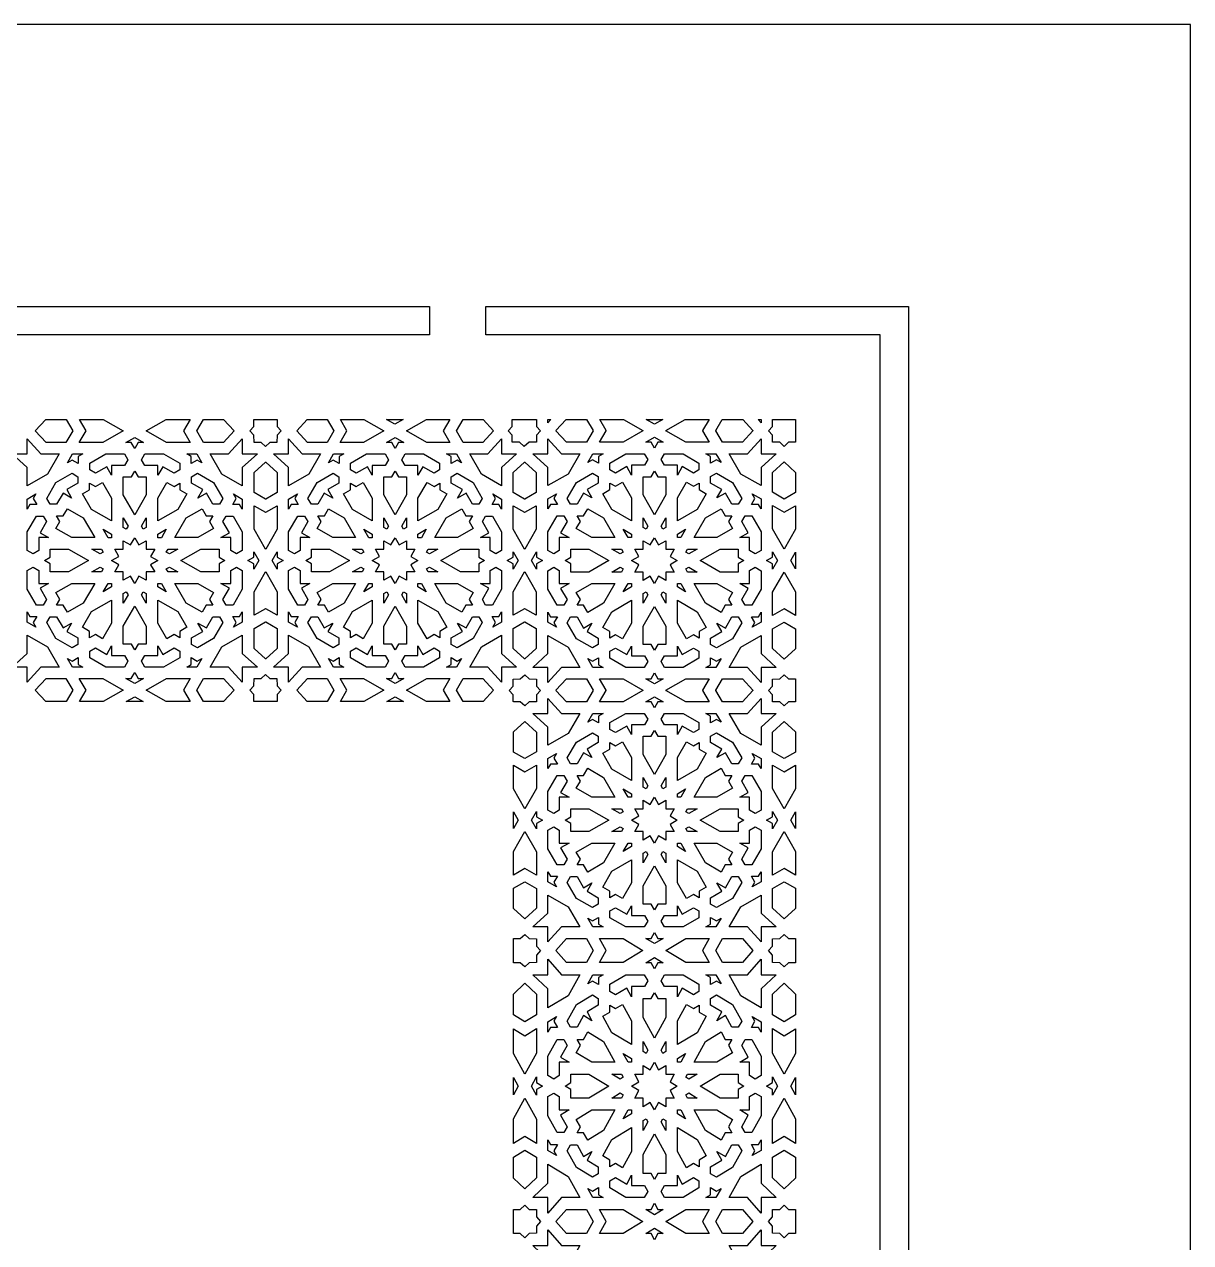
# Model space of a CAD drawing. Extents: x -375 to 375, y -1025 to 1025.
# Drawn here: x -38.3 to 375, y 593.3 to 1025 of the extents above; entities that cross this region are included whole.
import ezdxf

# ---------------------------------------------------------------- set-up
doc = ezdxf.new("R2010")
doc.units = 0
doc.layers.add('LAYER_1', color=18, linetype='CONTINUOUS')

msp = doc.modelspace()

# ---------------------------------------------------------------- linework, layer by layer
at = {"layer": 'LAYER_1'}
for points in [[(-375, -1025), (375, -1025), (375, 1025), (-375, 1025)], [(-105.29, 925), (105.29, 925), (105.29, 915), (-105.29, 915)], [(125.29, 925), (275, 925), (275, 523.89), (265, 523.89), (265, 915), (125.29, 915)], [(-21.14, 880.95), (-23.54, 876.82), (-30.59, 876.82), (-34.39, 880.95), (-30.66, 885), (-23.5, 885)], [(-3.26, 880.95), (-10.48, 876.82), (-18.81, 876.82), (-16.41, 880.95), (-18.77, 885), (-10.34, 885)], [(18.07, 880.95), (20.48, 876.82), (12.15, 876.82), (4.93, 880.95), (12.01, 885), (20.43, 885)], [(36.05, 880.95), (32.25, 876.82), (25.21, 876.82), (22.8, 880.95), (25.16, 885), (32.33, 885)], [(51.3, 882.53), (52.75, 880.95), (51.3, 879.38), (51.22, 876.82), (48.73, 876.82), (47.18, 875.42), (45.63, 876.82), (43.13, 876.82), (43.05, 879.38), (41.6, 880.95), (43.05, 882.53), (43.05, 885), (51.3, 885)], [(71.36, 880.95), (68.98, 876.82), (62.01, 876.82), (58.24, 880.95), (61.93, 885), (69.03, 885)], [(89.05, 880.95), (81.91, 876.82), (73.66, 876.82), (76.04, 880.95), (73.71, 885), (82.05, 885)], [(92.99, 883.29), (90.03, 885), (95.95, 885)], [(110.17, 880.95), (112.55, 876.82), (104.31, 876.82), (97.16, 880.95), (104.17, 885), (112.51, 885)], [(127.97, 880.95), (124.21, 876.82), (117.24, 876.82), (114.85, 880.95), (117.19, 885), (124.28, 885)], [(143.18, 882.53), (144.58, 880.99), (143.18, 879.45), (143.18, 876.97), (140.62, 876.89), (138.88, 875.45), (137.13, 876.89), (134.58, 876.97), (134.58, 879.45), (133.18, 880.99), (134.58, 882.53), (134.58, 885), (143.18, 885)], [(147.23, 883.83), (147.23, 885), (148.3, 885)], [(163.24, 881.03), (163.21, 880.99), (163.24, 880.95), (160.9, 876.89), (153.8, 876.89), (150.11, 880.95), (150.14, 880.99), (150.11, 881.03), (153.72, 885), (160.95, 885)], [(180.94, 881.03), (180.87, 880.99), (180.94, 880.95), (173.93, 876.89), (165.58, 876.89), (167.92, 880.95), (167.9, 880.99), (167.92, 881.03), (165.63, 885), (174.08, 885)], [(185, 883.3), (182.06, 885), (187.94, 885)], [(202.08, 881.03), (202.1, 880.99), (202.08, 880.95), (204.42, 876.89), (196.07, 876.89), (189.06, 880.95), (189.13, 880.99), (189.06, 881.03), (195.92, 885), (204.37, 885)], [(219.89, 881.03), (219.86, 880.99), (219.89, 880.95), (216.2, 876.89), (209.1, 876.89), (206.76, 880.95), (206.79, 880.99), (206.76, 881.03), (209.05, 885), (216.28, 885)], [(222.77, 883.83), (221.7, 885), (222.77, 885)], [(235, 880.99), (235, 876.89), (232.53, 876.89), (230.95, 875.45), (229.38, 876.89), (226.82, 876.97), (226.82, 879.45), (225.42, 880.99), (226.82, 882.53), (226.82, 885), (235, 885)], [(-32.39, 872.77), (-25.91, 872.77), (-30.07, 865.62), (-37.29, 861.49), (-37.29, 867.92), (-42.65, 872.77), (-37.29, 872.77), (-37.29, 878.08)], [(3.95, 876.82), (2.06, 876.82), (0.83, 874.72), (-0.39, 876.82), (-2.29, 876.82), (0.83, 878.61)], [(38.95, 872.77), (44.32, 872.77), (38.95, 867.92), (38.95, 861.49), (31.74, 865.62), (27.57, 872.77), (34.06, 872.77), (38.95, 878.08)], [(60.22, 872.77), (66.64, 872.77), (62.52, 865.62), (55.37, 861.49), (55.37, 867.92), (50.06, 872.77), (55.37, 872.77), (55.37, 878.08)], [(96.2, 876.82), (94.32, 876.82), (93.11, 874.72), (91.89, 876.82), (90.02, 876.82), (93.11, 878.61)], [(130.84, 872.77), (136.15, 872.77), (130.84, 867.92), (130.84, 861.49), (123.7, 865.62), (119.58, 872.77), (126, 872.77), (130.84, 878.08)], [(152.08, 872.83), (158.51, 872.83), (154.38, 865.66), (147.23, 861.53), (147.23, 867.97), (141.92, 872.83), (147.23, 872.83), (147.23, 878.15)], [(188.09, 876.89), (186.21, 876.89), (185, 874.78), (183.79, 876.89), (181.91, 876.89), (185, 878.68)], [(222.77, 872.83), (228.08, 872.83), (222.77, 867.97), (222.77, 861.53), (215.62, 865.66), (211.49, 872.83), (217.92, 872.83), (222.77, 878.15)], [(-19.21, 871.83), (-19.21, 869.4), (-21.34, 870.61), (-22.98, 869.67), (-21.18, 872.77), (-17.57, 872.77)], [(-1.58, 870.69), (-2.74, 868.71), (-7.35, 868.71), (-7.35, 865.25), (-9.09, 868.25), (-13.09, 865.96), (-15.09, 867.1), (-15.09, 869.5), (-9.38, 872.77), (-2.79, 872.77)], [(16.76, 869.5), (16.76, 867.1), (14.76, 865.96), (10.76, 868.25), (9.02, 865.25), (9.02, 868.71), (4.4, 868.71), (3.25, 870.69), (4.46, 872.77), (11.05, 872.77)], [(24.64, 869.67), (23, 870.61), (20.88, 869.4), (20.88, 871.83), (19.24, 872.77), (22.84, 872.77)], [(73.26, 871.83), (73.26, 869.4), (71.16, 870.61), (69.54, 869.67), (71.32, 872.77), (74.89, 872.77)], [(90.72, 870.69), (89.58, 868.71), (85.01, 868.71), (85.01, 865.25), (83.28, 868.25), (79.33, 865.96), (77.35, 867.1), (77.35, 869.5), (83, 872.77), (89.52, 872.77)], [(108.87, 869.5), (108.87, 867.1), (106.89, 865.96), (102.94, 868.25), (101.21, 865.25), (101.21, 868.71), (96.64, 868.71), (95.5, 870.69), (96.7, 872.77), (103.22, 872.77)], [(116.68, 869.67), (115.05, 870.61), (112.95, 869.4), (112.95, 871.83), (111.33, 872.77), (114.9, 872.77)], [(165.14, 871.89), (165.14, 869.45), (163.04, 870.67), (161.41, 869.73), (163.2, 872.83), (166.77, 872.83)], [(182.61, 870.75), (181.46, 868.76), (176.89, 868.76), (176.89, 865.3), (175.16, 868.3), (171.21, 866.01), (169.23, 867.15), (169.23, 869.56), (174.88, 872.83), (181.41, 872.83)], [(200.77, 869.56), (200.77, 867.15), (198.8, 866.01), (194.84, 868.3), (193.11, 865.3), (193.11, 868.76), (188.54, 868.76), (187.39, 870.75), (188.59, 872.83), (195.12, 872.83)], [(208.59, 869.73), (206.96, 870.67), (204.86, 869.45), (204.86, 871.89), (203.23, 872.83), (206.8, 872.83)], [(51.32, 866.2), (51.32, 859.1), (47.27, 856.76), (47.23, 856.79), (47.19, 856.76), (43.15, 859.1), (43.15, 866.2), (47.19, 869.89), (47.23, 869.86), (47.27, 869.89)], [(143.09, 866.2), (143.09, 859.1), (139.03, 856.76), (138.99, 856.79), (138.95, 856.76), (134.89, 859.1), (134.89, 866.2), (138.95, 869.89), (138.99, 869.86), (139.03, 869.89)], [(235, 866.25), (235, 859.14), (230.95, 856.79), (226.82, 859.18), (226.82, 866.18), (230.95, 869.95)], [(-19.27, 864.71), (-19.27, 862.43), (-23.27, 860.14), (-21.52, 857.15), (-24.54, 858.88), (-26.85, 854.92), (-29.16, 854.92), (-30.37, 856.99), (-27.07, 862.65), (-21.37, 865.91)], [(2, 864.65), (4.92, 864.65), (4.92, 858.23), (0.83, 851.21), (-3.25, 858.23), (-3.25, 864.65), (-0.34, 864.65), (0.83, 866.66)], [(28.74, 862.65), (32.03, 856.99), (30.82, 854.92), (28.52, 854.92), (26.21, 858.88), (23.19, 857.15), (24.93, 860.14), (20.94, 862.43), (20.94, 864.71), (23.03, 865.91)], [(73.21, 864.71), (73.21, 862.43), (69.25, 860.14), (70.98, 857.15), (67.99, 858.88), (65.7, 854.92), (63.42, 854.92), (62.22, 856.99), (65.48, 862.65), (71.13, 865.91)], [(94.27, 864.65), (97.15, 864.65), (97.15, 858.23), (93.11, 851.21), (89.06, 858.23), (89.06, 864.65), (91.95, 864.65), (93.11, 866.66)], [(120.73, 862.65), (123.99, 856.99), (122.8, 854.92), (120.51, 854.92), (118.23, 858.88), (115.24, 857.15), (116.96, 860.14), (113.01, 862.43), (113.01, 864.71), (115.08, 865.91)], [(165.08, 864.76), (165.08, 862.47), (161.12, 860.18), (162.85, 857.18), (159.86, 858.91), (157.57, 854.94), (155.29, 854.94), (154.09, 857.02), (157.35, 862.69), (163.01, 865.96)], [(186.16, 864.7), (189.05, 864.7), (189.05, 858.26), (185, 851.23), (180.95, 858.26), (180.95, 864.7), (183.84, 864.7), (185, 866.71)], [(212.65, 862.69), (215.91, 857.02), (214.71, 854.94), (212.43, 854.94), (210.14, 858.91), (207.15, 857.18), (208.88, 860.18), (204.92, 862.47), (204.92, 864.76), (206.99, 865.96)], [(-7.35, 857.14), (-7.35, 849.04), (-14.43, 853.09), (-17.67, 858.66), (-15.14, 860.1), (-15.14, 862.42), (-13.12, 861.26), (-10.59, 862.7)], [(14.79, 861.26), (16.81, 862.42), (16.81, 860.1), (19.34, 858.66), (16.09, 853.09), (9.02, 849.04), (9.02, 857.14), (12.26, 862.7)], [(85.01, 857.14), (85.01, 849.04), (78, 853.09), (74.79, 858.66), (77.29, 860.1), (77.29, 862.42), (79.3, 861.26), (81.8, 862.7)], [(106.92, 861.26), (108.92, 862.42), (108.92, 860.1), (111.43, 858.66), (108.22, 853.09), (101.21, 849.04), (101.21, 857.14), (104.42, 862.7)], [(176.89, 857.17), (176.89, 849.06), (169.88, 853.11), (166.67, 858.69), (169.17, 860.14), (169.17, 862.46), (171.18, 861.3), (173.68, 862.75)], [(198.82, 861.3), (200.83, 862.46), (200.83, 860.14), (203.33, 858.69), (200.12, 853.11), (193.11, 849.06), (193.11, 857.17), (196.32, 862.75)], [(-35.11, 856.96), (-33.89, 854.86), (-36.34, 854.86), (-37.29, 853.23), (-37.29, 856.8), (-34.17, 858.59)], [(38.95, 856.8), (38.95, 853.23), (38.01, 854.86), (35.55, 854.86), (36.78, 856.96), (35.83, 858.59)], [(57.52, 856.96), (58.74, 854.86), (56.31, 854.86), (55.37, 853.23), (55.37, 856.8), (58.46, 858.59)], [(130.84, 856.8), (130.84, 853.23), (129.91, 854.86), (127.48, 854.86), (128.69, 856.96), (127.75, 858.59)], [(149.39, 856.99), (150.6, 854.89), (148.17, 854.89), (147.23, 853.26), (147.23, 856.84), (150.33, 858.62)], [(222.77, 856.84), (222.77, 853.26), (221.83, 854.89), (219.4, 854.89), (220.61, 856.99), (219.67, 858.62)], [(-30.42, 848.79), (-32.73, 844.84), (-29.7, 843.11), (-33.19, 843.11), (-33.19, 838.54), (-35.19, 837.39), (-37.29, 838.59), (-37.29, 845.12), (-33.99, 850.77), (-31.57, 850.77)], [(-17.43, 850.12), (-13.34, 843.11), (-21.51, 843.11), (-27.13, 846.32), (-25.67, 848.82), (-26.84, 850.83), (-24.5, 850.83), (-23.04, 853.33)], [(26.17, 850.83), (28.51, 850.83), (27.34, 848.82), (28.8, 846.32), (23.18, 843.11), (15.01, 843.11), (19.09, 850.12), (24.71, 853.33)], [(38.95, 845.12), (38.95, 838.59), (36.86, 837.39), (34.86, 838.54), (34.86, 843.11), (31.37, 843.11), (34.39, 844.84), (32.08, 848.79), (33.24, 850.77), (35.66, 850.77)], [(51.32, 846.07), (47.27, 839.06), (47.23, 839.13), (47.19, 839.06), (43.15, 846.07), (43.15, 854.42), (47.19, 852.08), (47.23, 852.1), (47.27, 852.08), (51.32, 854.42)], [(62.17, 848.79), (59.89, 844.84), (62.88, 843.11), (59.43, 843.11), (59.43, 838.54), (57.45, 837.39), (55.37, 838.59), (55.37, 845.12), (58.63, 850.77), (61.03, 850.77)], [(75.03, 850.12), (79.08, 843.11), (70.99, 843.11), (65.43, 846.32), (66.87, 848.82), (65.71, 850.83), (68.03, 850.83), (69.47, 853.33)], [(118.19, 850.83), (120.5, 850.83), (119.34, 848.82), (120.79, 846.32), (115.23, 843.11), (107.14, 843.11), (111.18, 850.12), (116.74, 853.33)], [(130.84, 845.12), (130.84, 838.59), (128.77, 837.39), (126.79, 838.54), (126.79, 843.11), (123.34, 843.11), (126.33, 844.84), (124.04, 848.79), (125.18, 850.77), (127.58, 850.77)], [(143.09, 846.07), (139.03, 839.06), (138.99, 839.13), (138.95, 839.06), (134.89, 846.07), (134.89, 854.42), (138.95, 852.08), (138.99, 852.1), (139.03, 852.08), (143.09, 854.42)], [(154.04, 848.81), (151.75, 844.84), (154.75, 843.11), (151.29, 843.11), (151.29, 838.53), (149.31, 837.39), (147.23, 838.59), (147.23, 845.13), (150.5, 850.79), (152.9, 850.79)], [(166.91, 850.14), (170.96, 843.11), (162.86, 843.11), (157.3, 846.33), (158.74, 848.84), (157.58, 850.85), (159.9, 850.85), (161.34, 853.36)], [(210.1, 850.85), (212.42, 850.85), (211.26, 848.84), (212.7, 846.33), (207.14, 843.11), (199.04, 843.11), (203.09, 850.14), (208.66, 853.36)], [(222.77, 845.13), (222.77, 838.59), (220.69, 837.39), (218.71, 838.53), (218.71, 843.11), (215.25, 843.11), (218.25, 844.84), (215.96, 848.81), (217.1, 850.79), (219.5, 850.79)], [(230.95, 852.1), (235, 854.44), (235, 846.08), (230.95, 839.06), (226.82, 846.22), (226.82, 854.49)], [(-1.53, 847.15), (-2.16, 846.07), (-3.25, 846.7), (-3.25, 850.11)], [(4.92, 846.7), (3.83, 846.07), (3.2, 847.15), (4.92, 850.11)], [(90.77, 847.15), (90.14, 846.07), (89.06, 846.7), (89.06, 850.11)], [(97.15, 846.7), (96.07, 846.07), (95.45, 847.15), (97.15, 850.11)], [(182.66, 847.17), (182.03, 846.08), (180.95, 846.71), (180.95, 850.13)], [(189.05, 846.71), (187.97, 846.08), (187.34, 847.17), (189.05, 850.13)], [(-7.35, 844.35), (-7.35, 843.1), (-8.61, 843.1), (-10.33, 846.06)], [(2.33, 840.53), (4.92, 842.01), (4.92, 839.05), (7.91, 839.05), (6.42, 836.48), (9.01, 835), (6.42, 833.52), (7.91, 830.95), (4.92, 830.95), (4.92, 827.99), (2.33, 829.47), (0.83, 826.9), (-0.66, 829.47), (-3.25, 827.99), (-3.25, 830.95), (-6.25, 830.95), (-4.75, 833.52), (-7.34, 835), (-4.75, 836.48), (-6.25, 839.05), (-3.25, 839.05), (-3.25, 842.01), (-0.66, 840.53), (0.83, 843.1)], [(10.28, 843.1), (9.02, 843.1), (9.02, 844.35), (12, 846.06)], [(85.01, 844.35), (85.01, 843.1), (83.76, 843.1), (82.06, 846.06)], [(94.59, 840.53), (97.15, 842.01), (97.15, 839.05), (100.12, 839.05), (98.64, 836.48), (101.2, 835), (98.64, 833.52), (100.12, 830.95), (97.15, 830.95), (97.15, 827.99), (94.59, 829.47), (93.11, 826.9), (91.63, 829.47), (89.06, 827.99), (89.06, 830.95), (86.1, 830.95), (87.58, 833.52), (85.02, 835), (87.58, 836.48), (86.1, 839.05), (89.06, 839.05), (89.06, 842.01), (91.63, 840.53), (93.11, 843.1)], [(102.46, 843.1), (101.21, 843.1), (101.21, 844.35), (104.16, 846.06)], [(176.9, 844.36), (176.9, 843.11), (175.65, 843.11), (173.94, 846.07)], [(186.48, 840.53), (189.05, 842.02), (189.05, 839.05), (192.01, 839.05), (190.53, 836.48), (193.1, 834.99), (190.53, 833.5), (192.01, 830.93), (189.05, 830.93), (189.05, 827.96), (186.48, 829.45), (185, 826.88), (183.52, 829.45), (180.95, 827.96), (180.95, 830.93), (177.99, 830.93), (179.47, 833.5), (176.9, 834.99), (179.47, 836.48), (177.99, 839.05), (180.95, 839.05), (180.95, 842.02), (183.52, 840.53), (185, 843.1)], [(194.36, 843.11), (193.11, 843.11), (193.11, 844.36), (196.06, 846.07)], [(-15.53, 835), (-22.61, 830.95), (-29.1, 830.95), (-29.1, 833.84), (-31.12, 835), (-29.1, 836.16), (-29.1, 839.05), (-22.61, 839.05)], [(-10.35, 837.97), (-11.44, 837.34), (-14.42, 839.05), (-10.98, 839.05)], [(13.1, 837.34), (12.01, 837.97), (12.64, 839.05), (16.09, 839.05)], [(30.76, 836.16), (32.79, 835), (30.76, 833.84), (30.76, 830.95), (24.28, 830.95), (17.2, 835), (24.28, 839.05), (30.76, 839.05)], [(44.85, 835), (43.05, 831.91), (43.05, 833.79), (40.93, 835), (43.05, 836.21), (43.05, 838.09)], [(51.32, 836.21), (53.42, 835), (51.32, 833.79), (51.32, 831.91), (49.54, 835), (51.32, 838.09)], [(76.91, 835), (69.9, 830.95), (63.48, 830.95), (63.48, 833.84), (61.48, 835), (63.48, 836.16), (63.48, 839.05), (69.9, 839.05)], [(82.04, 837.97), (80.96, 837.34), (78.01, 839.05), (81.42, 839.05)], [(105.25, 837.34), (104.17, 837.97), (104.8, 839.05), (108.21, 839.05)], [(122.74, 836.16), (124.74, 835), (122.74, 833.84), (122.74, 830.95), (116.31, 830.95), (109.31, 835), (116.31, 839.05), (122.74, 839.05)], [(136.68, 835), (134.89, 831.91), (134.89, 833.79), (132.79, 835), (134.89, 836.21), (134.89, 838.09)], [(143.18, 836.21), (145.28, 834.99), (143.18, 833.77), (143.18, 831.89), (141.39, 834.99), (143.18, 838.09)], [(168.79, 834.99), (161.77, 830.93), (155.35, 830.93), (155.35, 833.83), (153.34, 834.99), (155.35, 836.15), (155.35, 839.05), (161.77, 839.05)], [(173.93, 837.96), (172.85, 837.34), (169.89, 839.05), (173.3, 839.05)], [(197.16, 837.34), (196.07, 837.96), (196.7, 839.05), (200.11, 839.05)], [(214.65, 836.15), (216.66, 834.99), (214.65, 833.83), (214.65, 830.93), (208.23, 830.93), (201.21, 834.99), (208.23, 839.05), (214.65, 839.05)], [(228.61, 834.99), (226.82, 831.89), (226.82, 833.77), (224.72, 834.99), (226.82, 836.21), (226.82, 838.09)], [(235, 834.99), (235, 832.03), (233.29, 834.99), (235, 837.95)], [(-33.19, 831.46), (-33.19, 826.89), (-29.7, 826.89), (-32.73, 825.16), (-30.42, 821.2), (-31.57, 819.23), (-33.99, 819.23), (-37.29, 824.88), (-37.29, 831.41), (-35.19, 832.61)], [(-10.35, 832.03), (-10.98, 830.95), (-14.42, 830.95), (-11.44, 832.66)], [(16.09, 830.95), (12.64, 830.95), (12.01, 832.03), (13.1, 832.66)], [(38.95, 831.41), (38.95, 824.88), (35.66, 819.23), (33.24, 819.23), (32.08, 821.2), (34.39, 825.16), (31.37, 826.89), (34.86, 826.89), (34.86, 831.46), (36.86, 832.61)], [(51.32, 823.93), (51.32, 815.58), (47.27, 817.92), (47.23, 817.9), (47.19, 817.92), (43.15, 815.58), (43.15, 823.93), (47.19, 830.94), (47.23, 830.87), (47.27, 830.94)], [(59.43, 831.46), (59.43, 826.89), (62.88, 826.89), (59.89, 825.16), (62.17, 821.2), (61.03, 819.23), (58.63, 819.23), (55.37, 824.88), (55.37, 831.41), (57.45, 832.61)], [(82.04, 832.03), (81.42, 830.95), (78.01, 830.95), (80.96, 832.66)], [(108.21, 830.95), (104.8, 830.95), (104.17, 832.03), (105.25, 832.66)], [(130.84, 831.41), (130.84, 824.88), (127.58, 819.23), (125.18, 819.23), (124.04, 821.2), (126.33, 825.16), (123.34, 826.89), (126.79, 826.89), (126.79, 831.46), (128.77, 832.61)], [(143.09, 823.93), (143.09, 815.58), (139.03, 817.92), (138.99, 817.9), (138.95, 817.92), (134.89, 815.58), (134.89, 823.93), (138.95, 830.94), (138.99, 830.87), (139.03, 830.94)], [(151.29, 831.45), (151.29, 826.87), (154.75, 826.87), (151.75, 825.14), (154.04, 821.17), (152.9, 819.19), (150.5, 819.19), (147.23, 824.85), (147.23, 831.39), (149.31, 832.59)], [(173.93, 832.02), (173.3, 830.93), (169.89, 830.93), (172.85, 832.64)], [(200.11, 830.93), (196.7, 830.93), (196.07, 832.02), (197.16, 832.64)], [(222.77, 831.39), (222.77, 824.85), (219.5, 819.19), (217.1, 819.19), (215.96, 821.17), (218.25, 825.14), (215.25, 826.87), (218.71, 826.87), (218.71, 831.45), (220.69, 832.59)], [(235, 823.9), (235, 815.54), (230.95, 817.88), (226.82, 815.49), (226.82, 823.76), (230.95, 830.92)], [(-17.43, 819.88), (-23.04, 816.67), (-24.5, 819.17), (-26.84, 819.17), (-25.67, 821.18), (-27.13, 823.68), (-21.51, 826.89), (-13.34, 826.89)], [(-7.35, 825.64), (-10.33, 823.94), (-8.61, 826.89), (-7.35, 826.89)], [(12, 823.94), (9.02, 825.64), (9.02, 826.89), (10.28, 826.89)], [(28.8, 823.68), (27.34, 821.18), (28.51, 819.17), (26.17, 819.17), (24.71, 816.67), (19.09, 819.88), (15.01, 826.89), (23.18, 826.89)], [(75.03, 819.88), (69.47, 816.67), (68.03, 819.17), (65.71, 819.17), (66.87, 821.18), (65.43, 823.68), (70.99, 826.89), (79.08, 826.89)], [(85.01, 825.64), (82.06, 823.94), (83.76, 826.89), (85.01, 826.89)], [(104.16, 823.94), (101.21, 825.64), (101.21, 826.89), (102.46, 826.89)], [(120.79, 823.68), (119.34, 821.18), (120.5, 819.17), (118.19, 819.17), (116.74, 816.67), (111.18, 819.88), (107.14, 826.89), (115.23, 826.89)], [(166.91, 819.84), (161.34, 816.62), (159.9, 819.13), (157.58, 819.13), (158.74, 821.14), (157.3, 823.65), (162.86, 826.87), (170.96, 826.87)], [(176.9, 825.62), (173.94, 823.91), (175.65, 826.87), (176.9, 826.87)], [(196.06, 823.91), (193.11, 825.62), (193.11, 826.87), (194.36, 826.87)], [(212.7, 823.65), (211.26, 821.14), (212.42, 819.13), (210.1, 819.13), (208.66, 816.62), (203.09, 819.84), (199.04, 826.87), (207.14, 826.87)], [(-7.35, 812.86), (-10.59, 807.3), (-13.12, 808.74), (-15.14, 807.58), (-15.14, 809.9), (-17.67, 811.34), (-14.43, 816.91), (-7.35, 820.96)], [(-1.53, 822.84), (-3.25, 819.89), (-3.25, 823.3), (-2.16, 823.93)], [(4.92, 823.3), (4.92, 819.89), (3.2, 822.84), (3.83, 823.93)], [(16.09, 816.91), (19.34, 811.34), (16.81, 809.9), (16.81, 807.58), (14.79, 808.74), (12.26, 807.3), (9.02, 812.86), (9.02, 820.96)], [(85.01, 812.86), (81.8, 807.3), (79.3, 808.74), (77.29, 807.58), (77.29, 809.9), (74.79, 811.34), (78, 816.91), (85.01, 820.96)], [(90.77, 822.84), (89.06, 819.89), (89.06, 823.3), (90.14, 823.93)], [(97.15, 823.3), (97.15, 819.89), (95.45, 822.84), (96.07, 823.93)], [(108.22, 816.91), (111.43, 811.34), (108.92, 809.9), (108.92, 807.58), (106.92, 808.74), (104.42, 807.3), (101.21, 812.86), (101.21, 820.96)], [(176.89, 812.81), (173.68, 807.23), (171.18, 808.68), (169.17, 807.52), (169.17, 809.84), (166.67, 811.29), (169.88, 816.87), (176.89, 820.92)], [(182.66, 822.81), (180.95, 819.85), (180.95, 823.27), (182.03, 823.89)], [(189.05, 823.27), (189.05, 819.85), (187.34, 822.81), (187.97, 823.89)], [(200.12, 816.87), (203.33, 811.29), (200.83, 809.84), (200.83, 807.52), (198.82, 808.68), (196.32, 807.23), (193.11, 812.81), (193.11, 820.92)], [(-36.34, 815.14), (-33.89, 815.14), (-35.11, 813.04), (-34.17, 811.41), (-37.29, 813.2), (-37.29, 816.77)], [(4.92, 811.77), (4.92, 805.35), (2, 805.35), (0.83, 803.34), (-0.34, 805.35), (-3.25, 805.35), (-3.25, 811.77), (0.83, 818.79)], [(38.95, 813.2), (35.83, 811.41), (36.78, 813.04), (35.55, 815.14), (38.01, 815.14), (38.95, 816.77)], [(56.31, 815.14), (58.74, 815.14), (57.52, 813.04), (58.46, 811.41), (55.37, 813.2), (55.37, 816.77)], [(97.15, 811.77), (97.15, 805.35), (94.27, 805.35), (93.11, 803.34), (91.95, 805.35), (89.06, 805.35), (89.06, 811.77), (93.11, 818.79)], [(130.84, 813.2), (127.75, 811.41), (128.69, 813.04), (127.48, 815.14), (129.91, 815.14), (130.84, 816.77)], [(148.17, 815.09), (150.6, 815.09), (149.39, 812.98), (150.33, 811.36), (147.23, 813.14), (147.23, 816.72)], [(189.05, 811.72), (189.05, 805.28), (186.16, 805.28), (185, 803.27), (183.84, 805.28), (180.95, 805.28), (180.95, 811.72), (185, 818.75)], [(222.77, 813.14), (219.67, 811.36), (220.61, 812.98), (219.4, 815.09), (221.83, 815.09), (222.77, 816.72)], [(-24.54, 811.12), (-21.52, 812.85), (-23.27, 809.86), (-19.27, 807.57), (-19.27, 805.29), (-21.37, 804.09), (-27.07, 807.35), (-30.37, 813.01), (-29.16, 815.08), (-26.85, 815.08)], [(32.03, 813.01), (28.74, 807.35), (23.03, 804.09), (20.94, 805.29), (20.94, 807.57), (24.93, 809.86), (23.19, 812.85), (26.21, 811.12), (28.52, 815.08), (30.82, 815.08)], [(51.32, 810.9), (51.32, 803.8), (47.27, 800.11), (47.23, 800.14), (47.19, 800.11), (43.15, 803.8), (43.15, 810.9), (47.19, 813.24), (47.23, 813.21), (47.27, 813.24)], [(67.99, 811.12), (70.98, 812.85), (69.25, 809.86), (73.21, 807.57), (73.21, 805.29), (71.13, 804.09), (65.48, 807.35), (62.22, 813.01), (63.42, 815.08), (65.7, 815.08)], [(123.99, 813.01), (120.73, 807.35), (115.08, 804.09), (113.01, 805.29), (113.01, 807.57), (116.96, 809.86), (115.24, 812.85), (118.23, 811.12), (120.51, 815.08), (122.8, 815.08)], [(143.09, 810.9), (143.09, 803.8), (139.03, 800.11), (138.99, 800.14), (138.95, 800.11), (134.89, 803.8), (134.89, 810.9), (138.95, 813.24), (138.99, 813.21), (139.03, 813.24)], [(159.86, 811.07), (162.85, 812.8), (161.12, 809.8), (165.08, 807.51), (165.08, 805.22), (163.01, 804.02), (157.35, 807.29), (154.09, 812.95), (155.29, 815.04), (157.57, 815.04)], [(215.91, 812.95), (212.65, 807.29), (206.99, 804.02), (204.92, 805.22), (204.92, 807.51), (208.88, 809.8), (207.15, 812.8), (210.14, 811.07), (212.43, 815.04), (214.71, 815.04)], [(235, 810.84), (235, 803.73), (230.95, 800.03), (226.82, 803.8), (226.82, 810.8), (230.95, 813.18)], [(-30.07, 804.38), (-25.91, 797.23), (-32.39, 797.23), (-37.29, 791.92), (-37.29, 797.23), (-42.65, 797.23), (-37.29, 802.08), (-37.29, 808.51)], [(38.95, 802.08), (44.32, 797.23), (38.95, 797.23), (38.95, 791.92), (34.06, 797.23), (27.57, 797.23), (31.74, 804.38), (38.95, 808.51)], [(62.52, 804.38), (66.64, 797.23), (60.22, 797.23), (55.37, 791.92), (55.37, 797.23), (50.06, 797.23), (55.37, 802.08), (55.37, 808.51)], [(130.84, 802.08), (136.15, 797.23), (130.84, 797.23), (130.84, 791.92), (126, 797.23), (119.58, 797.23), (123.7, 804.38), (130.84, 808.51)], [(154.38, 804.31), (158.51, 797.15), (152.08, 797.15), (147.23, 791.83), (147.23, 797.15), (141.92, 797.15), (147.23, 802.01), (147.23, 808.45)], [(222.77, 802.01), (228.08, 797.15), (222.77, 797.15), (222.77, 791.83), (217.92, 797.15), (211.49, 797.15), (215.62, 804.31), (222.77, 808.45)], [(-7.35, 801.29), (-2.74, 801.29), (-1.58, 799.31), (-2.79, 797.23), (-9.38, 797.23), (-15.09, 800.5), (-15.09, 802.9), (-13.09, 804.04), (-9.09, 801.75), (-7.35, 804.75)], [(10.76, 801.75), (14.76, 804.04), (16.76, 802.9), (16.76, 800.5), (11.05, 797.23), (4.46, 797.23), (3.25, 799.31), (4.4, 801.29), (9.02, 801.29), (9.02, 804.75)], [(85.01, 801.29), (89.58, 801.29), (90.72, 799.31), (89.52, 797.23), (83, 797.23), (77.35, 800.5), (77.35, 802.9), (79.33, 804.04), (83.28, 801.75), (85.01, 804.75)], [(102.94, 801.75), (106.89, 804.04), (108.87, 802.9), (108.87, 800.5), (103.22, 797.23), (96.7, 797.23), (95.5, 799.31), (96.64, 801.29), (101.21, 801.29), (101.21, 804.75)], [(176.89, 801.22), (181.46, 801.22), (182.61, 799.23), (181.41, 797.15), (174.88, 797.15), (169.23, 800.42), (169.23, 802.83), (171.21, 803.97), (175.16, 801.68), (176.89, 804.68)], [(194.84, 801.68), (198.8, 803.97), (200.77, 802.83), (200.77, 800.42), (195.12, 797.15), (188.59, 797.15), (187.39, 799.23), (188.54, 801.22), (193.11, 801.22), (193.11, 804.68)], [(-19.21, 798.17), (-17.57, 797.23), (-21.18, 797.23), (-22.98, 800.33), (-21.34, 799.39), (-19.21, 800.6)], [(23, 799.39), (24.64, 800.33), (22.84, 797.23), (19.24, 797.23), (20.88, 798.17), (20.88, 800.6)], [(73.26, 798.17), (74.89, 797.23), (71.32, 797.23), (69.54, 800.33), (71.16, 799.39), (73.26, 800.6)], [(115.05, 799.39), (116.68, 800.33), (114.9, 797.23), (111.33, 797.23), (112.95, 798.17), (112.95, 800.6)], [(165.14, 798.09), (166.77, 797.15), (163.2, 797.15), (161.41, 800.25), (163.04, 799.31), (165.14, 800.53)], [(206.96, 799.31), (208.59, 800.25), (206.8, 797.15), (203.23, 797.15), (204.86, 798.09), (204.86, 800.53)], [(2.06, 793.18), (3.95, 793.18), (0.83, 791.39), (-2.29, 793.18), (-0.39, 793.18), (0.83, 795.28)], [(48.73, 793.18), (51.22, 793.18), (51.3, 790.62), (52.75, 789.05), (51.3, 787.47), (51.3, 785), (47.18, 785), (43.05, 785), (43.05, 787.47), (41.6, 789.05), (43.05, 790.62), (43.13, 793.18), (45.63, 793.18), (47.18, 794.58)], [(94.32, 793.18), (96.2, 793.18), (93.11, 791.39), (90.02, 793.18), (91.89, 793.18), (93.11, 795.28)], [(140.62, 793.09), (143.18, 793.01), (143.18, 790.53), (144.58, 788.99), (143.18, 787.45), (143.18, 784.97), (140.62, 784.89), (139.05, 783.45), (137.47, 784.89), (135, 784.97), (135, 785), (134.92, 785), (134.92, 787.45), (133.52, 788.99), (134.92, 790.53), (134.92, 793.01), (137.47, 793.09), (139.05, 794.53)], [(186.21, 793.09), (188.09, 793.09), (185, 791.3), (181.91, 793.09), (183.79, 793.09), (185, 795.19)], [(232.53, 793.09), (235, 793.09), (235, 788.99), (235, 784.89), (232.53, 784.89), (230.95, 783.45), (229.38, 784.89), (226.82, 784.97), (226.82, 787.45), (225.42, 788.99), (226.82, 790.53), (226.82, 793.01), (229.38, 793.09), (230.95, 794.53)], [(-21.14, 789.05), (-23.5, 785), (-30.66, 785), (-34.39, 789.05), (-30.59, 793.18), (-23.54, 793.18)], [(-3.26, 789.05), (-10.34, 785), (-18.77, 785), (-16.41, 789.05), (-18.81, 793.18), (-10.48, 793.18)], [(18.07, 789.05), (20.43, 785), (12.01, 785), (4.93, 789.05), (12.15, 793.18), (20.48, 793.18)], [(36.05, 789.05), (32.33, 785), (25.16, 785), (22.8, 789.05), (25.21, 793.18), (32.25, 793.18)], [(71.36, 789.05), (69.03, 785), (61.93, 785), (58.24, 789.05), (62.01, 793.18), (68.98, 793.18)], [(89.05, 789.05), (82.05, 785), (73.71, 785), (76.04, 789.05), (73.66, 793.18), (81.91, 793.18)], [(110.17, 789.05), (112.51, 785), (104.17, 785), (97.16, 789.05), (104.31, 793.18), (112.55, 793.18)], [(127.97, 789.05), (124.28, 785), (117.19, 785), (114.85, 789.05), (117.24, 793.18), (124.21, 793.18)], [(163.24, 789.03), (163.21, 788.99), (163.24, 788.95), (160.9, 784.89), (153.8, 784.89), (150.11, 788.95), (150.14, 788.99), (150.11, 789.03), (153.8, 793.09), (160.9, 793.09)], [(180.94, 789.03), (180.87, 788.99), (180.94, 788.95), (173.93, 784.89), (165.58, 784.89), (167.92, 788.95), (167.9, 788.99), (167.92, 789.03), (165.58, 793.09), (173.93, 793.09)], [(202.08, 789.03), (202.1, 788.99), (202.08, 788.95), (204.42, 784.89), (196.07, 784.89), (189.06, 788.95), (189.13, 788.99), (189.06, 789.03), (196.07, 793.09), (204.42, 793.09)], [(219.89, 789.03), (219.86, 788.99), (219.89, 788.95), (216.2, 784.89), (209.1, 784.89), (206.76, 788.95), (206.79, 788.99), (206.76, 789.03), (209.1, 793.09), (216.2, 793.09)], [(3.82, 785), (-2.15, 785), (0.83, 786.71)], [(96.06, 785), (90.15, 785), (93.11, 786.71)], [(152.08, 780.83), (158.51, 780.83), (154.38, 773.67), (147.23, 769.53), (147.23, 775.97), (141.92, 780.83), (147.23, 780.83), (147.23, 786.15)], [(188.09, 784.89), (186.21, 784.89), (185, 782.79), (183.79, 784.89), (181.91, 784.89), (185, 786.68)], [(222.77, 780.83), (228.08, 780.83), (222.77, 775.97), (222.77, 769.53), (215.62, 773.67), (211.49, 780.83), (217.92, 780.83), (222.77, 786.15)], [(143.18, 774.18), (143.18, 767.18), (139.05, 764.8), (135, 767.14), (135, 774.25), (139.05, 777.95)], [(165.14, 779.89), (165.14, 777.46), (163.04, 778.67), (161.41, 777.73), (163.2, 780.83), (166.77, 780.83)], [(182.61, 778.75), (181.46, 776.76), (176.89, 776.76), (176.89, 773.3), (175.16, 776.3), (171.21, 774.01), (169.23, 775.15), (169.23, 777.56), (174.88, 780.83), (181.41, 780.83)], [(200.77, 777.56), (200.77, 775.15), (198.8, 774.01), (194.84, 776.3), (193.11, 773.3), (193.11, 776.76), (188.54, 776.76), (187.39, 778.75), (188.59, 780.83), (195.12, 780.83)], [(208.59, 777.73), (206.96, 778.67), (204.86, 777.46), (204.86, 779.89), (203.23, 780.83), (206.8, 780.83)], [(235, 774.25), (235, 767.14), (230.95, 764.8), (226.82, 767.18), (226.82, 774.18), (230.95, 777.95)], [(165.08, 772.76), (165.08, 770.47), (161.12, 768.18), (162.85, 765.18), (159.86, 766.91), (157.57, 762.94), (155.29, 762.94), (154.09, 765.03), (157.35, 770.69), (163.01, 773.96)], [(186.16, 772.7), (189.05, 772.7), (189.05, 766.26), (185, 759.23), (180.95, 766.26), (180.95, 772.7), (183.84, 772.7), (185, 774.71)], [(212.65, 770.69), (215.91, 765.03), (214.71, 762.94), (212.43, 762.94), (210.14, 766.91), (207.15, 765.18), (208.88, 768.18), (204.92, 770.47), (204.92, 772.76), (206.99, 773.96)], [(176.89, 765.17), (176.89, 757.06), (169.88, 761.11), (166.67, 766.69), (169.17, 768.14), (169.17, 770.46), (171.18, 769.3), (173.68, 770.75)], [(198.82, 769.3), (200.83, 770.46), (200.83, 768.14), (203.33, 766.69), (200.12, 761.11), (193.11, 757.06), (193.11, 765.17), (196.32, 770.75)], [(149.39, 765), (150.6, 762.89), (148.17, 762.89), (147.23, 761.26), (147.23, 764.84), (150.33, 766.63)], [(222.77, 764.84), (222.77, 761.26), (221.83, 762.89), (219.4, 762.89), (220.61, 765), (219.67, 766.63)], [(143.18, 754.22), (139.05, 747.06), (135, 754.08), (135, 762.44), (139.05, 760.1), (143.18, 762.49)], [(166.91, 758.14), (170.96, 751.11), (162.86, 751.11), (157.3, 754.33), (158.74, 756.84), (157.58, 758.85), (159.9, 758.85), (161.34, 761.36)], [(210.1, 758.85), (212.42, 758.85), (211.26, 756.84), (212.7, 754.33), (207.14, 751.11), (199.04, 751.11), (203.09, 758.14), (208.66, 761.36)], [(230.95, 760.1), (235, 762.44), (235, 754.08), (230.95, 747.06), (226.82, 754.22), (226.82, 762.49)], [(154.04, 756.81), (151.75, 752.85), (154.75, 751.11), (151.29, 751.11), (151.29, 746.53), (149.31, 745.39), (147.23, 746.59), (147.23, 753.13), (150.5, 758.8), (152.9, 758.8)], [(182.66, 755.17), (182.03, 754.09), (180.95, 754.71), (180.95, 758.13)], [(189.05, 754.71), (187.97, 754.09), (187.34, 755.17), (189.05, 758.13)], [(222.77, 753.13), (222.77, 746.59), (220.69, 745.39), (218.71, 746.53), (218.71, 751.11), (215.25, 751.11), (218.25, 752.85), (215.96, 756.81), (217.1, 758.8), (219.5, 758.8)], [(176.9, 752.37), (176.9, 751.11), (175.65, 751.11), (173.94, 754.07)], [(194.36, 751.11), (193.11, 751.11), (193.11, 752.37), (196.06, 754.07)], [(168.79, 742.99), (161.77, 738.93), (155.35, 738.93), (155.35, 741.83), (153.34, 742.99), (155.35, 744.15), (155.35, 747.05), (161.77, 747.05)], [(173.93, 745.97), (172.85, 745.34), (169.89, 747.05), (173.3, 747.05)], [(186.48, 748.53), (189.05, 750.02), (189.05, 747.05), (192.01, 747.05), (190.53, 744.48), (193.1, 742.99), (190.53, 741.51), (192.01, 738.93), (189.05, 738.93), (189.05, 735.96), (186.48, 737.45), (185, 734.88), (183.52, 737.45), (180.95, 735.96), (180.95, 738.93), (177.99, 738.93), (179.47, 741.51), (176.9, 742.99), (179.47, 744.48), (177.99, 747.05), (180.95, 747.05), (180.95, 750.02), (183.52, 748.53), (185, 751.1)], [(197.16, 745.34), (196.07, 745.97), (196.7, 747.05), (200.11, 747.05)], [(214.65, 744.15), (216.66, 742.99), (214.65, 741.83), (214.65, 738.93), (208.23, 738.93), (201.21, 742.99), (208.23, 747.05), (214.65, 747.05)], [(136.71, 742.99), (135, 740.03), (135, 742.99), (135, 745.95)], [(143.18, 744.21), (145.28, 742.99), (143.18, 741.77), (143.18, 739.89), (141.39, 742.99), (143.18, 746.09)], [(228.61, 742.99), (226.82, 739.89), (226.82, 741.77), (224.72, 742.99), (226.82, 744.21), (226.82, 746.09)], [(235, 742.99), (235, 740.03), (233.29, 742.99), (235, 745.95)], [(143.18, 731.76), (143.18, 723.49), (139.05, 725.88), (135, 723.54), (135, 731.9), (139.05, 738.93)], [(151.29, 739.45), (151.29, 734.87), (154.75, 734.87), (151.75, 733.14), (154.04, 729.17), (152.9, 727.19), (150.5, 727.19), (147.23, 732.85), (147.23, 739.39), (149.31, 740.59)], [(173.93, 740.02), (173.3, 738.93), (169.89, 738.93), (172.85, 740.64)], [(200.11, 738.93), (196.7, 738.93), (196.07, 740.02), (197.16, 740.64)], [(222.77, 739.39), (222.77, 732.85), (219.5, 727.19), (217.1, 727.19), (215.96, 729.17), (218.25, 733.14), (215.25, 734.87), (218.71, 734.87), (218.71, 739.45), (220.69, 740.59)], [(235, 731.9), (235, 723.54), (230.95, 725.88), (226.82, 723.49), (226.82, 731.76), (230.95, 738.93)], [(166.91, 727.84), (161.34, 724.62), (159.9, 727.13), (157.58, 727.13), (158.74, 729.14), (157.3, 731.65), (162.86, 734.87), (170.96, 734.87)], [(176.9, 733.62), (173.94, 731.91), (175.65, 734.87), (176.9, 734.87)], [(196.06, 731.91), (193.11, 733.62), (193.11, 734.87), (194.36, 734.87)], [(212.7, 731.65), (211.26, 729.14), (212.42, 727.13), (210.1, 727.13), (208.66, 724.62), (203.09, 727.84), (199.04, 734.87), (207.14, 734.87)], [(182.66, 730.81), (180.95, 727.85), (180.95, 731.27), (182.03, 731.9)], [(189.05, 731.27), (189.05, 727.85), (187.34, 730.81), (187.97, 731.9)], [(176.89, 720.81), (173.68, 715.24), (171.18, 716.68), (169.17, 715.52), (169.17, 717.84), (166.67, 719.29), (169.88, 724.87), (176.89, 728.92)], [(189.05, 719.72), (189.05, 713.28), (186.16, 713.28), (185, 711.27), (183.84, 713.28), (180.95, 713.28), (180.95, 719.72), (185, 726.75)], [(200.12, 724.87), (203.33, 719.29), (200.83, 717.84), (200.83, 715.52), (198.82, 716.68), (196.32, 715.24), (193.11, 720.81), (193.11, 728.92)], [(143.18, 718.8), (143.18, 711.81), (139.05, 708.03), (135, 711.73), (135, 718.84), (139.05, 721.19)], [(148.17, 723.09), (150.6, 723.09), (149.39, 720.99), (150.33, 719.36), (147.23, 721.15), (147.23, 724.72)], [(159.86, 719.07), (162.85, 720.8), (161.12, 717.8), (165.08, 715.51), (165.08, 713.22), (163.01, 712.02), (157.35, 715.29), (154.09, 720.96), (155.29, 723.04), (157.57, 723.04)], [(215.91, 720.96), (212.65, 715.29), (206.99, 712.02), (204.92, 713.22), (204.92, 715.51), (208.88, 717.8), (207.15, 720.8), (210.14, 719.07), (212.43, 723.04), (214.71, 723.04)], [(222.77, 721.15), (219.67, 719.36), (220.61, 720.99), (219.4, 723.09), (221.83, 723.09), (222.77, 724.72)], [(235, 718.84), (235, 711.73), (230.95, 708.03), (226.82, 711.81), (226.82, 718.8), (230.95, 721.19)], [(154.38, 712.32), (158.51, 705.15), (152.08, 705.15), (147.23, 699.83), (147.23, 705.15), (141.92, 705.15), (147.23, 710.01), (147.23, 716.45)], [(176.89, 709.22), (181.46, 709.22), (182.61, 707.24), (181.41, 705.15), (174.88, 705.15), (169.23, 708.42), (169.23, 710.83), (171.21, 711.97), (175.16, 709.68), (176.89, 712.68)], [(194.84, 709.68), (198.8, 711.97), (200.77, 710.83), (200.77, 708.42), (195.12, 705.15), (188.59, 705.15), (187.39, 707.24), (188.54, 709.22), (193.11, 709.22), (193.11, 712.68)], [(222.77, 710.01), (228.08, 705.15), (222.77, 705.15), (222.77, 699.83), (217.92, 705.15), (211.49, 705.15), (215.62, 712.32), (222.77, 716.45)], [(165.14, 706.09), (166.77, 705.15), (163.2, 705.15), (161.41, 708.25), (163.04, 707.31), (165.14, 708.53)], [(206.96, 707.31), (208.59, 708.25), (206.8, 705.15), (203.23, 705.15), (204.86, 706.09), (204.86, 708.53)], [(140.62, 701.03), (143.18, 700.94), (143.18, 698.36), (144.58, 696.75), (143.18, 695.15), (143.18, 692.56), (140.62, 692.48), (139.05, 690.98), (137.47, 692.48), (135, 692.48), (135, 696.75), (135, 701.03), (137.47, 701.03), (139.05, 702.53)], [(163.24, 696.85), (163.21, 696.81), (163.24, 696.77), (160.9, 692.58), (153.8, 692.58), (150.11, 696.77), (150.14, 696.81), (150.11, 696.85), (153.8, 701.04), (160.9, 701.04)], [(180.94, 696.85), (180.87, 696.81), (180.94, 696.77), (173.93, 692.58), (165.58, 692.58), (167.92, 696.77), (167.9, 696.81), (167.92, 696.85), (165.58, 701.04), (173.93, 701.04)], [(186.21, 701.09), (188.09, 701.09), (185, 699.3), (181.91, 701.09), (183.79, 701.09), (185, 703.2)], [(202.08, 696.85), (202.1, 696.81), (202.08, 696.77), (204.42, 692.58), (196.07, 692.58), (189.06, 696.77), (189.13, 696.81), (189.06, 696.85), (196.07, 701.04), (204.42, 701.04)], [(219.89, 696.85), (219.86, 696.81), (219.89, 696.77), (216.2, 692.58), (209.1, 692.58), (206.76, 696.77), (206.79, 696.81), (206.76, 696.85), (209.1, 701.04), (216.2, 701.04)], [(232.53, 701.03), (235, 701.03), (235, 696.75), (235, 692.48), (232.53, 692.48), (230.95, 690.98), (229.38, 692.48), (226.82, 692.56), (226.82, 695.15), (225.42, 696.75), (226.82, 698.36), (226.82, 700.94), (229.38, 701.03), (230.95, 702.53)], [(152.08, 688.24), (158.51, 688.24), (154.38, 680.77), (147.23, 676.45), (147.23, 683.17), (141.92, 688.24), (147.23, 688.24), (147.23, 693.79)], [(188.09, 692.48), (186.21, 692.48), (185, 690.28), (183.79, 692.48), (181.91, 692.48), (185, 694.34)], [(222.77, 688.24), (228.08, 688.24), (222.77, 683.17), (222.77, 676.45), (215.62, 680.77), (211.49, 688.24), (217.92, 688.24), (222.77, 693.79)], [(165.14, 687.26), (165.14, 684.72), (163.04, 685.99), (161.41, 685.01), (163.2, 688.24), (166.77, 688.24)], [(182.61, 686.07), (181.46, 684), (176.89, 684), (176.89, 680.38), (175.16, 683.51), (171.21, 681.12), (169.23, 682.32), (169.23, 684.83), (174.88, 688.24), (181.41, 688.24)], [(200.77, 684.83), (200.77, 682.32), (198.8, 681.12), (194.84, 683.51), (193.11, 680.38), (193.11, 684), (188.54, 684), (187.39, 686.07), (188.59, 688.24), (195.12, 688.24)], [(208.59, 685.01), (206.96, 685.99), (204.86, 684.72), (204.86, 687.26), (203.23, 688.24), (206.8, 688.24)], [(143.18, 681.3), (143.18, 674), (139.05, 671.51), (135, 673.96), (135, 681.37), (139.05, 685.24)], [(235, 681.37), (235, 673.96), (230.95, 671.51), (226.82, 674), (226.82, 681.3), (230.95, 685.24)], [(165.08, 679.82), (165.08, 677.43), (161.12, 675.04), (162.85, 671.91), (159.86, 673.72), (157.57, 669.58), (155.29, 669.58), (154.09, 671.75), (157.35, 677.66), (163.01, 681.07)], [(186.16, 679.76), (189.05, 679.76), (189.05, 673.04), (185, 665.71), (180.95, 673.04), (180.95, 679.76), (183.84, 679.76), (185, 681.85)], [(212.65, 677.66), (215.91, 671.75), (214.71, 669.58), (212.43, 669.58), (210.14, 673.72), (207.15, 671.91), (208.88, 675.04), (204.92, 677.43), (204.92, 679.82), (206.99, 681.07)], [(176.89, 671.9), (176.89, 663.44), (169.88, 667.67), (166.67, 673.49), (169.17, 675), (169.17, 677.42), (171.18, 676.21), (173.68, 677.72)], [(198.82, 676.21), (200.83, 677.42), (200.83, 675), (203.33, 673.49), (200.12, 667.67), (193.11, 663.44), (193.11, 671.9), (196.32, 677.72)], [(149.39, 671.72), (150.6, 669.52), (148.17, 669.52), (147.23, 667.82), (147.23, 671.55), (150.33, 673.42)], [(222.77, 671.55), (222.77, 667.82), (221.83, 669.52), (219.4, 669.52), (220.61, 671.72), (219.67, 673.42)], [(143.18, 660.48), (139.05, 653.01), (135, 660.34), (135, 669.06), (139.05, 666.62), (143.18, 669.11)], [(154.04, 663.18), (151.75, 659.04), (154.75, 657.24), (151.29, 657.24), (151.29, 652.46), (149.31, 651.26), (147.23, 652.52), (147.23, 659.34), (150.5, 665.25), (152.9, 665.25)], [(166.91, 664.57), (170.96, 657.24), (162.86, 657.24), (157.3, 660.6), (158.74, 663.21), (157.58, 665.31), (159.9, 665.31), (161.34, 667.93)], [(210.1, 665.31), (212.42, 665.31), (211.26, 663.21), (212.7, 660.6), (207.14, 657.24), (199.04, 657.24), (203.09, 664.57), (208.66, 667.93)], [(222.77, 659.34), (222.77, 652.52), (220.69, 651.26), (218.71, 652.46), (218.71, 657.24), (215.25, 657.24), (218.25, 659.04), (215.96, 663.18), (217.1, 665.25), (219.5, 665.25)], [(230.95, 666.62), (235, 669.06), (235, 660.34), (230.95, 653.01), (226.82, 660.48), (226.82, 669.11)], [(182.66, 661.47), (182.03, 660.34), (180.95, 660.99), (180.95, 664.56)], [(189.05, 660.99), (187.97, 660.34), (187.34, 661.47), (189.05, 664.56)], [(176.9, 658.54), (176.9, 657.24), (175.65, 657.24), (173.94, 660.33)], [(186.48, 654.55), (189.05, 656.09), (189.05, 653), (192.01, 653), (190.53, 650.31), (193.1, 648.76), (190.53, 647.21), (192.01, 644.53), (189.05, 644.53), (189.05, 641.43), (186.48, 642.98), (185, 640.3), (183.52, 642.98), (180.95, 641.43), (180.95, 644.53), (177.99, 644.53), (179.47, 647.21), (176.9, 648.76), (179.47, 650.31), (177.99, 653), (180.95, 653), (180.95, 656.09), (183.52, 654.55), (185, 657.23)], [(194.36, 657.24), (193.11, 657.24), (193.11, 658.54), (196.06, 660.33)], [(143.18, 650.03), (145.28, 648.76), (143.18, 647.49), (143.18, 645.53), (141.39, 648.76), (143.18, 652)], [(168.79, 648.76), (161.77, 644.53), (155.35, 644.53), (155.35, 647.55), (153.34, 648.76), (155.35, 649.98), (155.35, 653), (161.77, 653)], [(173.93, 651.87), (172.85, 651.21), (169.89, 653), (173.3, 653)], [(197.16, 651.21), (196.07, 651.87), (196.7, 653), (200.11, 653)], [(214.65, 649.98), (216.66, 648.76), (214.65, 647.55), (214.65, 644.53), (208.23, 644.53), (201.21, 648.76), (208.23, 653), (214.65, 653)], [(228.61, 648.76), (226.82, 645.53), (226.82, 647.49), (224.72, 648.76), (226.82, 650.03), (226.82, 652)], [(136.71, 648.76), (135, 645.67), (135, 648.76), (135, 651.85)], [(235, 648.76), (235, 645.67), (233.29, 648.76), (235, 651.85)], [(143.18, 637.05), (143.18, 628.42), (139.05, 630.91), (135, 628.47), (135, 637.19), (139.05, 644.52)], [(151.29, 645.07), (151.29, 640.29), (154.75, 640.29), (151.75, 638.48), (154.04, 634.35), (152.9, 632.28), (150.5, 632.28), (147.23, 638.19), (147.23, 645.01), (149.31, 646.26)], [(173.93, 645.66), (173.3, 644.53), (169.89, 644.53), (172.85, 646.31)], [(200.11, 644.53), (196.7, 644.53), (196.07, 645.66), (197.16, 646.31)], [(222.77, 645.01), (222.77, 638.19), (219.5, 632.28), (217.1, 632.28), (215.96, 634.35), (218.25, 638.48), (215.25, 640.29), (218.71, 640.29), (218.71, 645.07), (220.69, 646.26)], [(235, 637.19), (235, 628.47), (230.95, 630.91), (226.82, 628.42), (226.82, 637.05), (230.95, 644.52)], [(166.91, 632.96), (161.34, 629.6), (159.9, 632.22), (157.58, 632.22), (158.74, 634.31), (157.3, 636.93), (162.86, 640.29), (170.96, 640.29)], [(176.9, 638.98), (173.94, 637.2), (175.65, 640.29), (176.9, 640.29)], [(196.06, 637.2), (193.11, 638.98), (193.11, 640.29), (194.36, 640.29)], [(212.7, 636.93), (211.26, 634.31), (212.42, 632.22), (210.1, 632.22), (208.66, 629.6), (203.09, 632.96), (199.04, 640.29), (207.14, 640.29)], [(182.66, 636.06), (180.95, 632.97), (180.95, 636.54), (182.03, 637.19)], [(189.05, 636.54), (189.05, 632.97), (187.34, 636.06), (187.97, 637.19)], [(176.89, 625.62), (173.68, 619.81), (171.18, 621.32), (169.17, 620.11), (169.17, 622.53), (166.67, 624.04), (169.88, 629.86), (176.89, 634.09)], [(189.05, 624.49), (189.05, 617.77), (186.16, 617.77), (185, 615.68), (183.84, 617.77), (180.95, 617.77), (180.95, 624.49), (185, 631.82)], [(200.12, 629.86), (203.33, 624.04), (200.83, 622.53), (200.83, 620.11), (198.82, 621.32), (196.32, 619.81), (193.11, 625.62), (193.11, 634.09)], [(143.18, 623.52), (143.18, 616.23), (139.05, 612.29), (135, 616.15), (135, 623.57), (139.05, 626.02)], [(148.17, 628), (150.6, 628), (149.39, 625.81), (150.33, 624.11), (147.23, 625.97), (147.23, 629.7)], [(159.86, 623.81), (162.85, 625.62), (161.12, 622.49), (165.08, 620.1), (165.08, 617.71), (163.01, 616.45), (157.35, 619.87), (154.09, 625.78), (155.29, 627.95), (157.57, 627.95)], [(215.91, 625.78), (212.65, 619.87), (206.99, 616.45), (204.92, 617.71), (204.92, 620.1), (208.88, 622.49), (207.15, 625.62), (210.14, 623.81), (212.43, 627.95), (214.71, 627.95)], [(222.77, 625.97), (219.67, 624.11), (220.61, 625.81), (219.4, 628), (221.83, 628), (222.77, 629.7)], [(235, 623.57), (235, 616.15), (230.95, 612.29), (226.82, 616.23), (226.82, 623.52), (230.95, 626.02)], [(154.38, 616.76), (158.51, 609.29), (152.08, 609.29), (147.23, 603.74), (147.23, 609.29), (141.92, 609.29), (147.23, 614.36), (147.23, 621.08)], [(222.77, 614.36), (228.08, 609.29), (222.77, 609.29), (222.77, 603.74), (217.92, 609.29), (211.49, 609.29), (215.62, 616.76), (222.77, 621.08)], [(176.89, 613.53), (181.46, 613.53), (182.61, 611.46), (181.41, 609.29), (174.88, 609.29), (169.23, 612.7), (169.23, 615.21), (171.21, 616.4), (175.16, 614.01), (176.89, 617.14)], [(194.84, 614.01), (198.8, 616.4), (200.77, 615.21), (200.77, 612.7), (195.12, 609.29), (188.59, 609.29), (187.39, 611.46), (188.54, 613.53), (193.11, 613.53), (193.11, 617.14)], [(165.14, 610.27), (166.77, 609.29), (163.2, 609.29), (161.41, 612.52), (163.04, 611.54), (165.14, 612.81)], [(206.96, 611.54), (208.59, 612.52), (206.8, 609.29), (203.23, 609.29), (204.86, 610.27), (204.86, 612.81)], [(140.62, 605.05), (143.18, 604.97), (143.18, 602.38), (144.58, 600.77), (143.18, 599.17), (143.18, 596.58), (140.62, 596.5), (139.05, 595), (137.47, 596.5), (135, 596.5), (135, 600.77), (135, 605.05), (137.47, 605.05), (139.05, 606.55)], [(163.24, 600.82), (163.21, 600.77), (163.24, 600.73), (160.9, 596.5), (153.8, 596.5), (150.11, 600.73), (150.14, 600.77), (150.11, 600.82), (153.8, 605.05), (160.9, 605.05)], [(180.94, 600.82), (180.87, 600.77), (180.94, 600.73), (173.93, 596.5), (165.58, 596.5), (167.92, 600.73), (167.9, 600.77), (167.92, 600.82), (165.58, 605.05), (173.93, 605.05)], [(186.21, 605.05), (188.09, 605.05), (185, 603.18), (181.91, 605.05), (183.79, 605.05), (185, 607.25)], [(202.08, 600.82), (202.1, 600.77), (202.08, 600.73), (204.42, 596.5), (196.07, 596.5), (189.06, 600.73), (189.13, 600.77), (189.06, 600.82), (196.07, 605.05), (204.42, 605.05)], [(219.89, 600.82), (219.86, 600.77), (219.89, 600.73), (216.2, 596.5), (209.1, 596.5), (206.76, 600.73), (206.79, 600.77), (206.76, 600.82), (209.1, 605.05), (216.2, 605.05)], [(232.53, 605.05), (235, 605.05), (235, 600.77), (235, 596.5), (232.53, 596.5), (230.95, 595), (229.38, 596.5), (226.82, 596.58), (226.82, 599.17), (225.42, 600.77), (226.82, 602.38), (226.82, 604.97), (229.38, 605.05), (230.95, 606.55)], [(152.08, 592.26), (158.51, 592.26), (154.38, 584.79), (147.23, 580.47), (147.23, 587.19), (141.92, 592.26), (147.23, 592.26), (147.23, 597.81)], [(188.09, 596.5), (186.21, 596.5), (185, 594.3), (183.79, 596.5), (181.91, 596.5), (185, 598.37)], [(222.77, 592.26), (228.08, 592.26), (222.77, 587.19), (222.77, 580.47), (215.62, 584.79), (211.49, 592.26), (217.92, 592.26), (222.77, 597.81)]]:
    msp.add_lwpolyline(points, close=True, dxfattribs=at)

doc.saveas('drawing.dxf')
